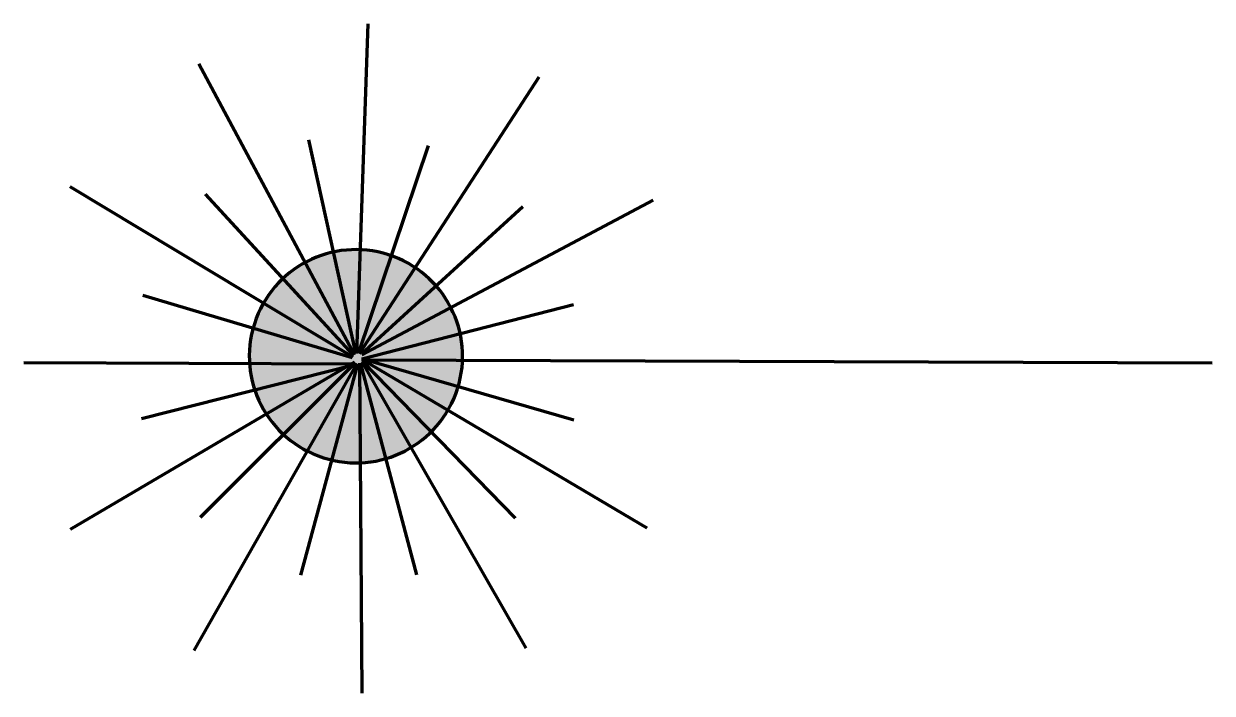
# Model space of a CAD drawing. Header units: inches. Extents: x -93 to 706, y 170 to 621.
import ezdxf

# ---------------------------------------------------------------- set-up
doc = ezdxf.new("R2010")
doc.units = ezdxf.units.IN
doc.header["$MEASUREMENT"] = 0
doc.layers.add('Layer 1', color=7, linetype='Continuous')

# ---------------------------------------------------------------- blocks, each defined once
blk = doc.blocks.new('block 3')
at = {"layer": 'Layer 1'}
h = blk.add_hatch(color=1, dxfattribs=at)
h.dxf.hatch_style = 2
edge = h.paths.add_edge_path()
edge.add_spline(control_points=[(134.03, 394.35), (134.03, 394.35), (134.03, 394.35), (134.03, 394.35), (134.03, 394.35), (134.03, 394.35), (134.03, 394.35)], knot_values=[0, 0, 0, 0, 1, 1, 1, 2, 2, 2, 2], degree=3, periodic=1)
h = blk.add_hatch(color=1, dxfattribs=at)
h.dxf.hatch_style = 2
edge = h.paths.add_edge_path()
edge.add_spline(control_points=[(134.35, 395.07), (134.35, 395.07), (134.35, 395.07), (134.35, 395.07), (134.35, 395.07), (134.35, 395.07), (134.35, 395.07)], knot_values=[0, 0, 0, 0, 1, 1, 1, 2, 2, 2, 2], degree=3, periodic=1)
at = {"layer": 'Layer 1', "color": 1, "lineweight": 211}
for points in [[(134.35, 395.07), (276.59, 431.58)], [(134.03, 394.35), (705.97, 392.35)]]:
    blk.add_lwpolyline(points, dxfattribs=at)
blk = doc.blocks.new('block 4')
at = {"layer": 'Layer 1'}
h = blk.add_hatch(color=1, dxfattribs=at)
h.dxf.hatch_style = 2
edge = h.paths.add_edge_path()
edge.add_spline(control_points=[(130.19, 399.05), (130.19, 399.05), (130.19, 399.05), (130.19, 399.05), (130.19, 399.05), (130.19, 399.05), (130.19, 399.05)], knot_values=[0, 0, 0, 0, 1, 1, 1, 2, 2, 2, 2], degree=3, periodic=1)
h = blk.add_hatch(color=1, dxfattribs=at)
h.dxf.hatch_style = 2
edge = h.paths.add_edge_path()
edge.add_spline(control_points=[(130.9, 398.71), (130.9, 398.71), (130.9, 398.71), (130.9, 398.71), (130.9, 398.71), (130.9, 398.71), (130.9, 398.71)], knot_values=[0, 0, 0, 0, 1, 1, 1, 2, 2, 2, 2], degree=3, periodic=1)
at = {"layer": 'Layer 1', "color": 1, "lineweight": 211}
for points in [[(130.9, 398.71), (138.63, 620.5)], [(130.19, 399.05), (98.56, 542.46)]]:
    blk.add_lwpolyline(points, dxfattribs=at)
blk = doc.blocks.new('block 6')
at = {"layer": 'Layer 1'}
h = blk.add_hatch(color=1, dxfattribs=at)
h.dxf.hatch_style = 2
edge = h.paths.add_edge_path()
edge.add_spline(control_points=[(128.57, 397.78), (128.57, 397.78), (128.57, 397.78), (128.57, 397.78), (128.57, 397.78), (128.57, 397.78), (128.57, 397.78)], knot_values=[0, 0, 0, 0, 1, 1, 1, 2, 2, 2, 2], degree=3, periodic=1)
h = blk.add_hatch(color=1, dxfattribs=at)
h.dxf.hatch_style = 2
edge = h.paths.add_edge_path()
edge.add_spline(control_points=[(129.35, 397.84), (129.35, 397.84), (129.35, 397.84), (129.35, 397.84), (129.35, 397.84), (129.35, 397.84), (129.35, 397.84)], knot_values=[0, 0, 0, 0, 1, 1, 1, 2, 2, 2, 2], degree=3, periodic=1)
at = {"layer": 'Layer 1', "color": 1, "lineweight": 211}
for points in [[(129.35, 397.84), (24.67, 593.53)], [(128.57, 397.78), (29.2, 505.92)]]:
    blk.add_lwpolyline(points, dxfattribs=at)
blk = doc.blocks.new('block 5')
at = {"layer": 'Layer 1'}
blk.add_blockref('block 6', (0, 0), dxfattribs=at)
blk = doc.blocks.new('block 8')
at = {"layer": 'Layer 1'}
h = blk.add_hatch(color=1, dxfattribs=at)
h.dxf.hatch_style = 2
edge = h.paths.add_edge_path()
edge.add_spline(control_points=[(127.8, 395.83), (127.8, 395.83), (127.8, 395.83), (127.8, 395.83), (127.8, 395.83), (127.8, 395.83), (127.8, 395.83)], knot_values=[0, 0, 0, 0, 1, 1, 1, 2, 2, 2, 2], degree=3, periodic=1)
h = blk.add_hatch(color=1, dxfattribs=at)
h.dxf.hatch_style = 2
edge = h.paths.add_edge_path()
edge.add_spline(control_points=[(128.44, 396.28), (128.44, 396.28), (128.44, 396.28), (128.44, 396.28), (128.44, 396.28), (128.44, 396.28), (128.44, 396.28)], knot_values=[0, 0, 0, 0, 1, 1, 1, 2, 2, 2, 2], degree=3, periodic=1)
at = {"layer": 'Layer 1', "color": 1, "lineweight": 211}
for points in [[(128.44, 396.28), (-61.69, 510.74)], [(127.8, 395.83), (-12.93, 437.82)]]:
    blk.add_lwpolyline(points, dxfattribs=at)
blk = doc.blocks.new('block 7')
at = {"layer": 'Layer 1'}
blk.add_blockref('block 8', (0, 0), dxfattribs=at)
blk = doc.blocks.new('block 10')
at = {"layer": 'Layer 1'}
h = blk.add_hatch(color=1, dxfattribs=at)
h.dxf.hatch_style = 2
edge = h.paths.add_edge_path()
edge.add_spline(control_points=[(128.96, 391.56), (128.96, 391.56), (128.96, 391.56), (128.96, 391.56), (128.96, 391.56), (128.96, 391.56), (128.96, 391.56)], knot_values=[0, 0, 0, 0, 1, 1, 1, 2, 2, 2, 2], degree=3, periodic=1)
h = blk.add_hatch(color=1, dxfattribs=at)
h.dxf.hatch_style = 2
edge = h.paths.add_edge_path()
edge.add_spline(control_points=[(128.64, 390.84), (128.64, 390.84), (128.64, 390.84), (128.64, 390.84), (128.64, 390.84), (128.64, 390.84), (128.64, 390.84)], knot_values=[0, 0, 0, 0, 1, 1, 1, 2, 2, 2, 2], degree=3, periodic=1)
at = {"layer": 'Layer 1', "color": 1, "lineweight": 211}
for points in [[(128.96, 391.56), (-92.97, 392.34)], [(128.64, 390.84), (-13.71, 354.73)]]:
    blk.add_lwpolyline(points, dxfattribs=at)
blk = doc.blocks.new('block 9')
at = {"layer": 'Layer 1'}
blk.add_blockref('block 10', (0, 0), dxfattribs=at)
blk = doc.blocks.new('block 12')
at = {"layer": 'Layer 1'}
h = blk.add_hatch(color=1, dxfattribs=at)
h.dxf.hatch_style = 2
edge = h.paths.add_edge_path()
edge.add_spline(control_points=[(129.38, 392.91), (129.38, 392.91), (129.38, 392.91), (129.38, 392.91), (129.38, 392.91), (129.38, 392.91), (129.38, 392.91)], knot_values=[0, 0, 0, 0, 1, 1, 1, 2, 2, 2, 2], degree=3, periodic=1)
h = blk.add_hatch(color=1, dxfattribs=at)
h.dxf.hatch_style = 2
edge = h.paths.add_edge_path()
edge.add_spline(control_points=[(129.48, 392.13), (129.48, 392.13), (129.48, 392.13), (129.48, 392.13), (129.48, 392.13), (129.48, 392.13), (129.48, 392.13)], knot_values=[0, 0, 0, 0, 1, 1, 1, 2, 2, 2, 2], degree=3, periodic=1)
at = {"layer": 'Layer 1', "color": 1, "lineweight": 211}
for points in [[(129.38, 392.91), (-61.82, 280.25)], [(129.48, 392.13), (25.53, 288.39)]]:
    blk.add_lwpolyline(points, dxfattribs=at)
blk = doc.blocks.new('block 11')
at = {"layer": 'Layer 1'}
blk.add_blockref('block 12', (0, 0), dxfattribs=at)
blk = doc.blocks.new('block 14')
at = {"layer": 'Layer 1'}
h = blk.add_hatch(color=1, dxfattribs=at)
h.dxf.hatch_style = 2
edge = h.paths.add_edge_path()
edge.add_spline(control_points=[(130.94, 392.07), (130.94, 392.07), (130.94, 392.07), (130.94, 392.07), (130.94, 392.07), (130.94, 392.07), (130.94, 392.07)], knot_values=[0, 0, 0, 0, 1, 1, 1, 2, 2, 2, 2], degree=3, periodic=1)
h = blk.add_hatch(color=1, dxfattribs=at)
h.dxf.hatch_style = 2
edge = h.paths.add_edge_path()
edge.add_spline(control_points=[(131.41, 391.44), (131.41, 391.44), (131.41, 391.44), (131.41, 391.44), (131.41, 391.44), (131.41, 391.44), (131.41, 391.44)], knot_values=[0, 0, 0, 0, 1, 1, 1, 2, 2, 2, 2], degree=3, periodic=1)
at = {"layer": 'Layer 1', "color": 1, "lineweight": 211}
for points in [[(130.94, 392.07), (21.43, 199.05)], [(131.41, 391.44), (93.08, 249.68)]]:
    blk.add_lwpolyline(points, dxfattribs=at)
blk = doc.blocks.new('block 13')
at = {"layer": 'Layer 1'}
blk.add_blockref('block 14', (0, 0), dxfattribs=at)
blk = doc.blocks.new('block 16')
at = {"layer": 'Layer 1'}
h = blk.add_hatch(color=1, dxfattribs=at)
h.dxf.hatch_style = 2
edge = h.paths.add_edge_path()
edge.add_spline(control_points=[(132.71, 392.12), (132.71, 392.12), (132.71, 392.12), (132.71, 392.12), (132.71, 392.12), (132.71, 392.12), (132.71, 392.12)], knot_values=[0, 0, 0, 0, 1, 1, 1, 2, 2, 2, 2], degree=3, periodic=1)
h = blk.add_hatch(color=1, dxfattribs=at)
h.dxf.hatch_style = 2
edge = h.paths.add_edge_path()
edge.add_spline(control_points=[(133.43, 391.81), (133.43, 391.81), (133.43, 391.81), (133.43, 391.81), (133.43, 391.81), (133.43, 391.81), (133.43, 391.81)], knot_values=[0, 0, 0, 0, 1, 1, 1, 2, 2, 2, 2], degree=3, periodic=1)
at = {"layer": 'Layer 1', "color": 1, "lineweight": 211}
for points in [[(132.71, 392.12), (134.28, 170.2)], [(133.43, 391.81), (171.05, 249.85)]]:
    blk.add_lwpolyline(points, dxfattribs=at)
blk = doc.blocks.new('block 15')
at = {"layer": 'Layer 1'}
blk.add_blockref('block 16', (0, 0), dxfattribs=at)
blk = doc.blocks.new('block 18')
at = {"layer": 'Layer 1'}
h = blk.add_hatch(color=1, dxfattribs=at)
h.dxf.hatch_style = 2
edge = h.paths.add_edge_path()
edge.add_spline(control_points=[(134.19, 393.02), (134.19, 393.02), (134.19, 393.02), (134.19, 393.02), (134.19, 393.02), (134.19, 393.02), (134.19, 393.02)], knot_values=[0, 0, 0, 0, 1, 1, 1, 2, 2, 2, 2], degree=3, periodic=1)
h = blk.add_hatch(color=1, dxfattribs=at)
h.dxf.hatch_style = 2
edge = h.paths.add_edge_path()
edge.add_spline(control_points=[(134.97, 393.1), (134.97, 393.1), (134.97, 393.1), (134.97, 393.1), (134.97, 393.1), (134.97, 393.1), (134.97, 393.1)], knot_values=[0, 0, 0, 0, 1, 1, 1, 2, 2, 2, 2], degree=3, periodic=1)
at = {"layer": 'Layer 1', "color": 1, "lineweight": 211}
for points in [[(134.19, 393.02), (244.55, 200.48)], [(134.97, 393.1), (237.46, 287.92)]]:
    blk.add_lwpolyline(points, dxfattribs=at)
blk = doc.blocks.new('block 17')
at = {"layer": 'Layer 1'}
blk.add_blockref('block 18', (0, 0), dxfattribs=at)
blk = doc.blocks.new('block 20')
at = {"layer": 'Layer 1'}
h = blk.add_hatch(color=1, dxfattribs=at)
h.dxf.hatch_style = 2
edge = h.paths.add_edge_path()
edge.add_spline(control_points=[(135.04, 394.54), (135.04, 394.54), (135.04, 394.54), (135.04, 394.54), (135.04, 394.54), (135.04, 394.54), (135.04, 394.54)], knot_values=[0, 0, 0, 0, 1, 1, 1, 2, 2, 2, 2], degree=3, periodic=1)
h = blk.add_hatch(color=1, dxfattribs=at)
h.dxf.hatch_style = 2
edge = h.paths.add_edge_path()
edge.add_spline(control_points=[(135.68, 394.99), (135.68, 394.99), (135.68, 394.99), (135.68, 394.99), (135.68, 394.99), (135.68, 394.99), (135.68, 394.99)], knot_values=[0, 0, 0, 0, 1, 1, 1, 2, 2, 2, 2], degree=3, periodic=1)
at = {"layer": 'Layer 1', "color": 1, "lineweight": 211}
for points in [[(135.04, 394.54), (325.99, 281.44)], [(135.68, 394.99), (276.71, 354.02)]]:
    blk.add_lwpolyline(points, dxfattribs=at)
blk = doc.blocks.new('block 19')
at = {"layer": 'Layer 1'}
blk.add_blockref('block 20', (0, 0), dxfattribs=at)
blk = doc.blocks.new('block 22')
at = {"layer": 'Layer 1'}
h = blk.add_hatch(color=1, dxfattribs=at)
h.dxf.hatch_style = 2
edge = h.paths.add_edge_path()
edge.add_spline(control_points=[(134.13, 398.55), (134.13, 398.55), (134.13, 398.55), (134.13, 398.55), (134.13, 398.55), (134.13, 398.55), (134.13, 398.55)], knot_values=[0, 0, 0, 0, 1, 1, 1, 2, 2, 2, 2], degree=3, periodic=1)
h = blk.add_hatch(color=1, dxfattribs=at)
h.dxf.hatch_style = 2
edge = h.paths.add_edge_path()
edge.add_spline(control_points=[(134.19, 397.77), (134.19, 397.77), (134.19, 397.77), (134.19, 397.77), (134.19, 397.77), (134.19, 397.77), (134.19, 397.77)], knot_values=[0, 0, 0, 0, 1, 1, 1, 2, 2, 2, 2], degree=3, periodic=1)
at = {"layer": 'Layer 1', "color": 1, "lineweight": 211}
for points in [[(134.13, 398.55), (242.59, 497.57)], [(134.19, 397.77), (330.22, 501.82)]]:
    blk.add_lwpolyline(points, dxfattribs=at)
blk = doc.blocks.new('block 21')
at = {"layer": 'Layer 1'}
blk.add_blockref('block 22', (0, 0), dxfattribs=at)
blk = doc.blocks.new('block 24')
at = {"layer": 'Layer 1'}
h = blk.add_hatch(color=1, dxfattribs=at)
h.dxf.hatch_style = 2
edge = h.paths.add_edge_path()
edge.add_spline(control_points=[(132.3, 399.32), (132.3, 399.32), (132.3, 399.32), (132.3, 399.32), (132.3, 399.32), (132.3, 399.32), (132.3, 399.32)], knot_values=[0, 0, 0, 0, 1, 1, 1, 2, 2, 2, 2], degree=3, periodic=1)
h = blk.add_hatch(color=1, dxfattribs=at)
h.dxf.hatch_style = 2
edge = h.paths.add_edge_path()
edge.add_spline(control_points=[(132.73, 398.67), (132.73, 398.67), (132.73, 398.67), (132.73, 398.67), (132.73, 398.67), (132.73, 398.67), (132.73, 398.67)], knot_values=[0, 0, 0, 0, 1, 1, 1, 2, 2, 2, 2], degree=3, periodic=1)
at = {"layer": 'Layer 1', "color": 1, "lineweight": 211}
for points in [[(132.73, 398.67), (253.56, 584.82)], [(132.3, 399.32), (179.02, 538.55)]]:
    blk.add_lwpolyline(points, dxfattribs=at)
blk = doc.blocks.new('block 23')
at = {"layer": 'Layer 1'}
blk.add_blockref('block 24', (0, 0), dxfattribs=at)
blk = doc.blocks.new('block 2')
at = {"layer": 'Layer 1'}
h = blk.add_hatch(color=1, dxfattribs=at)
h.dxf.hatch_style = 2
edge = h.paths.add_edge_path()
edge.add_spline(control_points=[(198.63, 375.02), (186.56, 337.3), (146.2, 316.51), (108.48, 328.58), (70.77, 340.64), (49.97, 381), (62.04, 418.72), (74.11, 456.43), (114.47, 477.23), (152.18, 465.16), (189.9, 453.09), (210.69, 412.73), (198.63, 375.02)], knot_values=[0, 0, 0, 0, 1, 1, 1, 2, 2, 2, 3, 3, 3, 4, 4, 4, 4], degree=3, periodic=1)
at = {"layer": 'Layer 1', "color": 1, "lineweight": 211}
blk.add_open_spline([(198.63, 375.02), (186.56, 337.3), (146.2, 316.51), (108.48, 328.58), (70.77, 340.64), (49.97, 381), (62.04, 418.72), (74.11, 456.43), (114.47, 477.23), (152.18, 465.16), (189.9, 453.09), (210.69, 412.73), (198.63, 375.02)], degree=3, knots=[0, 0, 0, 0, 1, 1, 1, 2, 2, 2, 3, 3, 3, 4, 4, 4, 4], dxfattribs=at)
at = {"layer": 'Layer 1'}
for name in ['block 4', 'block 5', 'block 23', 'block 7', 'block 21', 'block 3', 'block 9', 'block 11', 'block 13', 'block 15', 'block 17', 'block 19']:
    blk.add_blockref(name, (0, 0), dxfattribs=at)

msp = doc.modelspace()

# ---------------------------------------------------------------- block references
at = {"layer": 'Layer 1'}
msp.add_blockref('block 2', (0, 0), dxfattribs=at)

doc.saveas('drawing.dxf')
